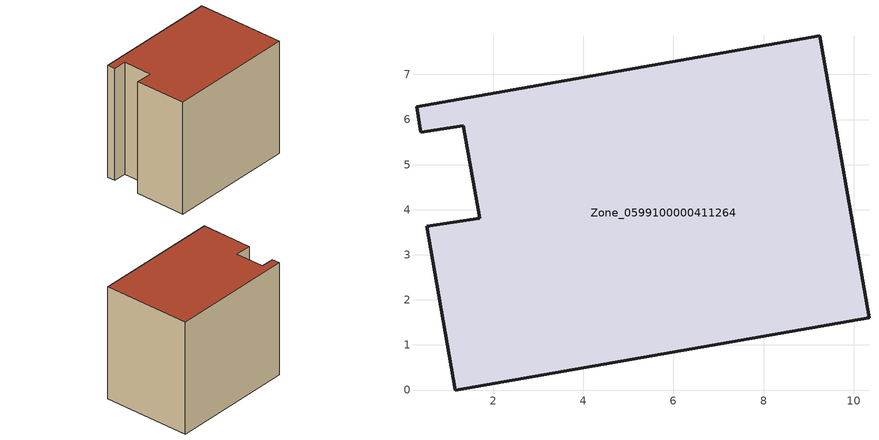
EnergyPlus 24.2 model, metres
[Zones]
Zone_0599100000411264
 floor ground (C_G): 0.3,6.28 9.24,7.85 10.34,1.61 1.16,0 0.53,3.64 1.71,3.81 1.34,5.87 0.4,5.72 z0
 wall outside (C_F): 1.71,3.81 0.53,3.64 1.16,0 10.34,1.61 9.24,7.85 0.3,6.28 0.4,5.72 1.34,5.87 1.71,3.81 z0:8.24
 roof outside (C_R): 9.24,7.85 0.3,6.28 0.4,5.72 1.34,5.87 1.71,3.81 0.53,3.64 1.16,0 10.34,1.61 z8.24
[BUILDING]
Pand.0599100000411264: North Axis=0; Terrain=City; Loads Convergence Tolerance Value=0.04; Temperature Convergence Tolerance Value=0.4; Solar Distribution=FullExterior; Maximum Number of Warmup Days=25; Minimum Number of Warmup Days=1
[Site:Location]
Rotterdam.The.Hague.AP_ZH_NLD Design_Conditions: Latitude=51.96; Longitude=4.45; Time Zone=1; Elevation=-4.5
[SITE:GROUNDTEMPERATURE:BUILDINGSURFACE]
18, 18, 18, 18, 18, 18, 18, 18, 18, 18, 18, 18
[MATERIAL] Thermal Absorptance=0.9; Solar Absorptance=0.7; Visible Absorptance=0.7
Name | Roughness | Thickness | Conductivity | Density | Specific Heat
G.TI.1992-2005 | MediumSmooth | 0.15 | 0.06 | 540 | 1210
F.TI.1992-2005 | Rough | 0.3 | 0.12 | 1920 | 840
R.TI.1992-2005 | MediumRough | 0.2 | 0.08 | 1500 | 1000
[CONSTRUCTION]
C_G: G.TI.1992-2005
C_F: F.TI.1992-2005
C_R: R.TI.1992-2005
[ZONE]
Zone_0599100000411264: Type=1; Multiplier=1; Ceiling Height=Autocalculate; Volume=Autocalculate; Floor Area=autocalculate; Part of Total Floor Area=Yes
[ZONEINFILTRATION:DESIGNFLOWRATE]
Infil_Zone_0599100000411264: Zone or ZoneList or Space or SpaceList=Zone_0599100000411264; Schedule=AlwaysOn; Design Flow Rate Calculation Method=Flow/Area; Flow Rate per Floor Area=0.0015; Constant Term Coefficient=1; Temperature Term Coefficient=0; Velocity Term Coefficient=0; Velocity Squared Term Coefficient=0
[HVACTEMPLATE:ZONE:IDEALLOADSAIRSYSTEM]
Zone_0599100000411264: Maximum Heating Supply Air Temperature=50; Minimum Cooling Supply Air Temperature=13; Maximum Heating Supply Air Humidity Ratio=0.0156; Minimum Cooling Supply Air Humidity Ratio=0.0077; Heating Limit=NoLimit; Cooling Limit=NoLimit; Dehumidification Control Type=ConstantSensibleHeatRatio; Cooling Sensible Heat Ratio=0.7; Dehumidification Setpoint=60; Humidification Control Type=None; Humidification Setpoint=30; Outdoor Air Method=None; Outdoor Air Flow Rate per Person=0.00944; Outdoor Air Flow Rate per Zone Floor Area=0; Outdoor Air Flow Rate per Zone=0; Demand Controlled Ventilation Type=None; Outdoor Air Economizer Type=NoEconomizer; Heat Recovery Type=None; Sensible Heat Recovery Effectiveness=0.7; Latent Heat Recovery Effectiveness=0.65
[ZONECONTROL:THERMOSTAT]
ThermostatControl_Zone_0599100000411264: Zone or ZoneList=Zone_0599100000411264; Control Type Schedule=DualSetpointControlType; Control 1=Thermostat_Zone_0599100000411264; Temperature Difference Between Cutout And Setpoint=0
[THERMOSTATSETPOINT:DUALSETPOINT]
Thermostat_Zone_0599100000411264: Heating Setpoint Temperature Schedule=HeatingSetpoint_Zone_0599100000411264; Cooling Setpoint Temperature Schedule=CoolingSetpoint_Zone_0599100000411264
[SCHEDULE:COMPACT]
HeatingSetpoint_Zone_0599100000411264: Through: 12/31, For: AllDays, Until: 24:00, 21
CoolingSetpoint_Zone_0599100000411264: Through: 12/31, For: AllDays, Until: 24:00, 24
DualSetpointControlType: Through: 12/31, For: AllDays, Until: 24:00, 4
AlwaysOn: Through: 12/31, For: AllDays, Until: 24:00, 1
